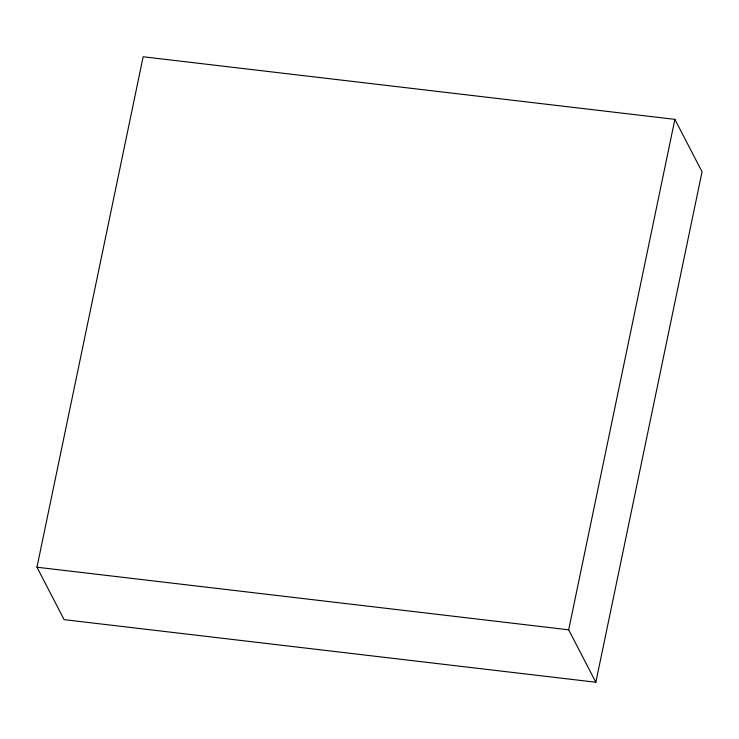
<?xml version="1.0" encoding="UTF-8"?>
<svg xmlns="http://www.w3.org/2000/svg" width="739" height="739" viewBox="0 0 739 739"><rect width="100%" height="100%" fill="white"/><g stroke="black" fill="none" stroke-linecap="round" stroke-linejoin="round"><path stroke-width="1.11" d="M36.95 567.219L143.154 56.764L674.883 119.358L702.05 171.781L595.846 682.236L64.117 619.642L36.95 567.219L568.67 629.813L595.846 682.236M568.67 629.813L674.883 119.358"/></g></svg>
